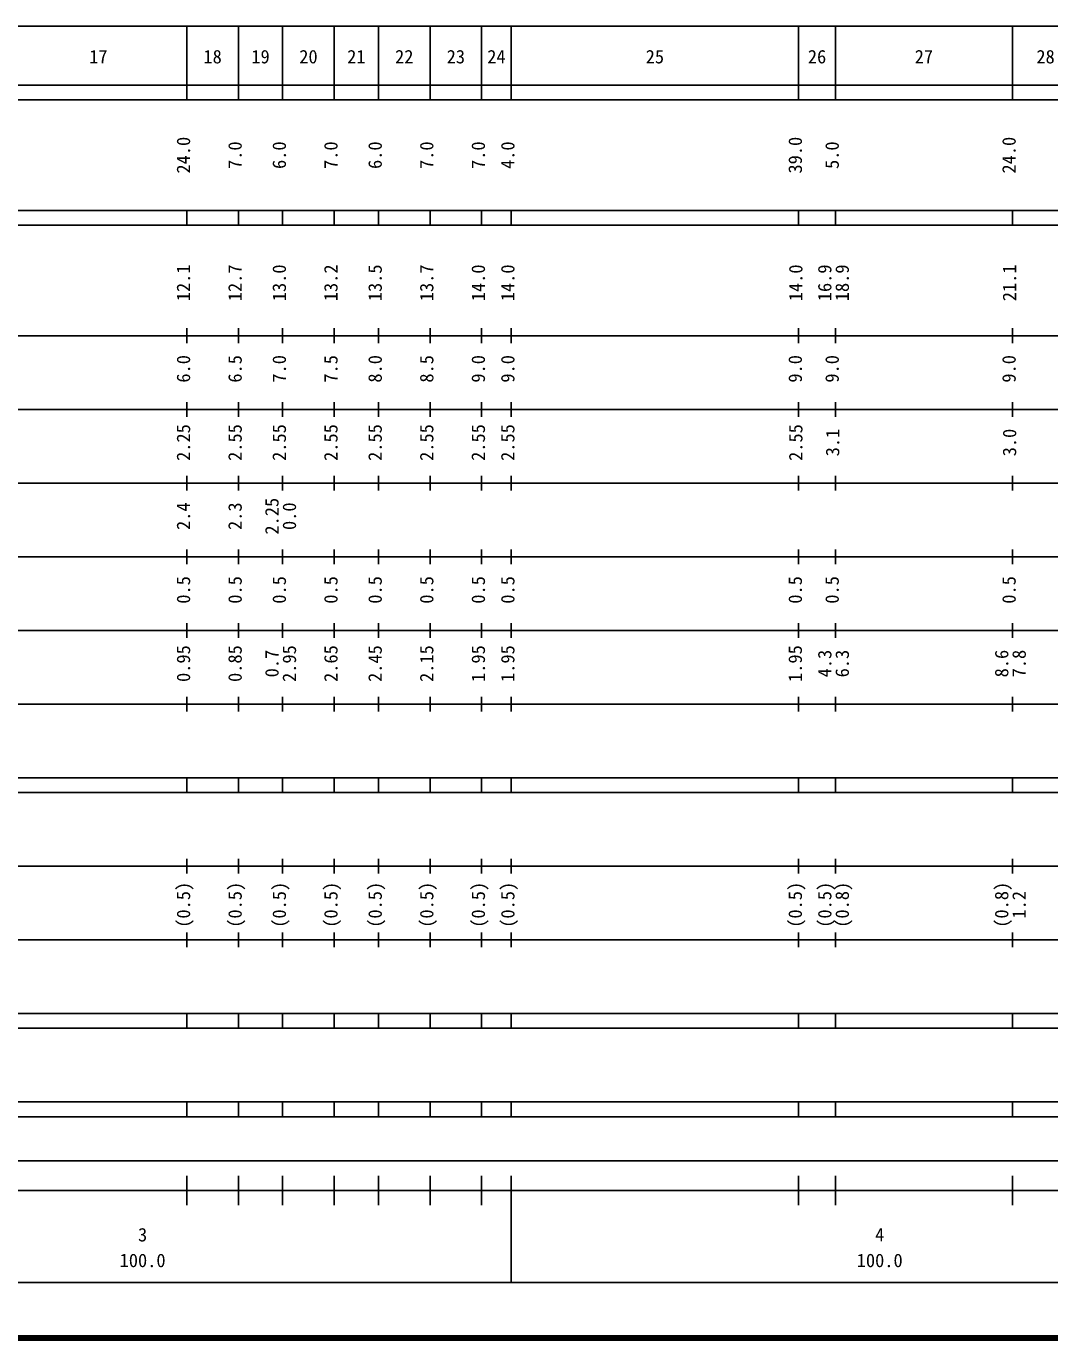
# Model space of a CAD drawing. Units: millimetres on the paper, enlarged 1000 times. Extents: x 40000 to 680000, y 20000 to 380000.
# Drawn here: x 302214 to 441072, y 20000 to 198000 of the extents above; entities that cross this region are included whole.
import ezdxf
from ezdxf.enums import TextEntityAlignment as Align

# ---------------------------------------------------------------- set-up
doc = ezdxf.new("R2010")
doc.units = ezdxf.units.MM
doc.header["$LTSCALE"] = 1000
doc.layers.add('M-TTL', color=2, linetype='Continuous', lineweight=140)
doc.layers.add('M-TTL-BAND', color=7, linetype='Continuous', lineweight=25)
doc.styles.add('ＭＳ ゴシック', font='')
doc.styles.get('ＭＳ ゴシック').set_extended_font_data('MS Gothic')

msp = doc.modelspace()

# ---------------------------------------------------------------- linework, layer by layer
at = {"layer": 'M-TTL'}
msp.add_line((40000, 20000), (680000, 20000), dxfattribs=at)
at = {"layer": 'M-TTL-BAND'}
for p, q in [((68000, 198000), (579000, 198000)), ((324000, 188000), (324000, 198000)), ((331000, 188000), (331000, 198000)), ((337000, 188000), (337000, 198000)), ((344000, 188000), (344000, 198000)), ((350000, 188000), (350000, 198000)), ((357000, 188000), (357000, 198000)), ((364000, 188000), (364000, 198000)), ((368000, 188000), (368000, 198000)), ((407000, 188000), (407000, 198000)), ((412000, 188000), (412000, 198000)), ((436000, 188000), (436000, 198000)), ((40000, 190000), (579000, 190000)), ((40000, 188000), (579000, 188000)), ((40000, 173000), (579000, 173000)), ((324000, 171000), (324000, 173000)), ((331000, 171000), (331000, 173000)), ((337000, 171000), (337000, 173000)), ((344000, 171000), (344000, 173000)), ((350000, 171000), (350000, 173000)), ((357000, 171000), (357000, 173000)), ((364000, 171000), (364000, 173000)), ((368000, 171000), (368000, 173000)), ((407000, 171000), (407000, 173000)), ((412000, 171000), (412000, 173000)), ((436000, 171000), (436000, 173000)), ((40000, 171000), (579000, 171000)), ((324000, 155000), (324000, 157000)), ((331000, 155000), (331000, 157000)), ((337000, 155000), (337000, 157000)), ((344000, 155000), (344000, 157000)), ((350000, 155000), (350000, 157000)), ((357000, 155000), (357000, 157000)), ((364000, 155000), (364000, 157000)), ((368000, 155000), (368000, 157000)), ((407000, 155000), (407000, 157000)), ((412000, 155000), (412000, 157000)), ((436000, 155000), (436000, 157000)), ((40000, 156000), (579000, 156000)), ((46000, 146000), (579000, 146000)), ((324000, 145000), (324000, 147000)), ((331000, 145000), (331000, 147000)), ((337000, 145000), (337000, 147000)), ((344000, 145000), (344000, 147000)), ((350000, 145000), (350000, 147000)), ((357000, 145000), (357000, 147000)), ((364000, 145000), (364000, 147000)), ((368000, 145000), (368000, 147000)), ((407000, 145000), (407000, 147000)), ((412000, 145000), (412000, 147000)), ((436000, 145000), (436000, 147000)), ((52000, 136000), (579000, 136000)), ((324000, 135000), (324000, 137000)), ((331000, 135000), (331000, 137000)), ((337000, 135000), (337000, 137000)), ((344000, 135000), (344000, 137000)), ((350000, 135000), (350000, 137000)), ((357000, 135000), (357000, 137000)), ((364000, 135000), (364000, 137000)), ((368000, 135000), (368000, 137000)), ((407000, 135000), (407000, 137000)), ((412000, 135000), (412000, 137000)), ((436000, 135000), (436000, 137000)), ((324000, 125000), (324000, 127000)), ((331000, 125000), (331000, 127000)), ((337000, 125000), (337000, 127000)), ((344000, 125000), (344000, 127000)), ((350000, 125000), (350000, 127000)), ((357000, 125000), (357000, 127000)), ((364000, 125000), (364000, 127000)), ((368000, 125000), (368000, 127000)), ((407000, 125000), (407000, 127000)), ((412000, 125000), (412000, 127000)), ((436000, 125000), (436000, 127000)), ((46000, 126000), (579000, 126000)), ((52000, 116000), (579000, 116000)), ((324000, 115000), (324000, 117000)), ((331000, 115000), (331000, 117000)), ((337000, 115000), (337000, 117000)), ((344000, 115000), (344000, 117000)), ((350000, 115000), (350000, 117000)), ((357000, 115000), (357000, 117000)), ((364000, 115000), (364000, 117000)), ((368000, 115000), (368000, 117000)), ((407000, 115000), (407000, 117000)), ((412000, 115000), (412000, 117000)), ((436000, 115000), (436000, 117000)), ((324000, 105000), (324000, 107000)), ((331000, 105000), (331000, 107000)), ((337000, 105000), (337000, 107000)), ((344000, 105000), (344000, 107000)), ((350000, 105000), (350000, 107000)), ((357000, 105000), (357000, 107000)), ((364000, 105000), (364000, 107000)), ((368000, 105000), (368000, 107000)), ((407000, 105000), (407000, 107000)), ((412000, 105000), (412000, 107000)), ((436000, 105000), (436000, 107000)), ((46000, 106000), (579000, 106000)), ((40000, 96000), (579000, 96000)), ((324000, 94000), (324000, 96000)), ((331000, 94000), (331000, 96000)), ((337000, 94000), (337000, 96000)), ((344000, 94000), (344000, 96000)), ((350000, 94000), (350000, 96000)), ((357000, 94000), (357000, 96000)), ((364000, 94000), (364000, 96000)), ((368000, 94000), (368000, 96000)), ((407000, 94000), (407000, 96000)), ((412000, 94000), (412000, 96000)), ((436000, 94000), (436000, 96000)), ((40000, 94000), (579000, 94000)), ((49000, 84000), (579000, 84000)), ((324000, 83000), (324000, 85000)), ((331000, 83000), (331000, 85000)), ((337000, 83000), (337000, 85000)), ((344000, 83000), (344000, 85000)), ((350000, 83000), (350000, 85000)), ((357000, 83000), (357000, 85000)), ((364000, 83000), (364000, 85000)), ((368000, 83000), (368000, 85000)), ((407000, 83000), (407000, 85000)), ((412000, 83000), (412000, 85000)), ((436000, 83000), (436000, 85000)), ((324000, 73000), (324000, 75000)), ((331000, 73000), (331000, 75000)), ((337000, 73000), (337000, 75000)), ((344000, 73000), (344000, 75000)), ((350000, 73000), (350000, 75000)), ((357000, 73000), (357000, 75000)), ((364000, 73000), (364000, 75000)), ((368000, 73000), (368000, 75000)), ((407000, 73000), (407000, 75000)), ((412000, 73000), (412000, 75000)), ((436000, 73000), (436000, 75000)), ((40000, 74000), (579000, 74000)), ((40000, 64000), (579000, 64000)), ((324000, 62000), (324000, 64000)), ((331000, 62000), (331000, 64000)), ((337000, 62000), (337000, 64000)), ((344000, 62000), (344000, 64000)), ((350000, 62000), (350000, 64000)), ((357000, 62000), (357000, 64000)), ((364000, 62000), (364000, 64000)), ((368000, 62000), (368000, 64000)), ((407000, 62000), (407000, 64000)), ((412000, 62000), (412000, 64000)), ((436000, 62000), (436000, 64000)), ((40000, 62000), (579000, 62000)), ((40000, 52000), (579000, 52000)), ((324000, 50000), (324000, 52000)), ((331000, 50000), (331000, 52000)), ((337000, 50000), (337000, 52000)), ((344000, 50000), (344000, 52000)), ((350000, 50000), (350000, 52000)), ((357000, 50000), (357000, 52000)), ((364000, 50000), (364000, 52000)), ((368000, 50000), (368000, 52000)), ((407000, 50000), (407000, 52000)), ((412000, 50000), (412000, 52000)), ((436000, 50000), (436000, 52000)), ((40000, 50000), (579000, 50000)), ((71000, 44000), (565000, 44000)), ((324000, 38000), (324000, 42000)), ((331000, 38000), (331000, 42000)), ((337000, 38000), (337000, 42000)), ((344000, 38000), (344000, 42000)), ((350000, 38000), (350000, 42000)), ((357000, 38000), (357000, 42000)), ((364000, 38000), (364000, 42000)), ((368000, 27500), (368000, 42000)), ((407000, 38000), (407000, 42000)), ((412000, 38000), (412000, 42000)), ((436000, 38000), (436000, 42000)), ((40000, 40000), (579000, 40000)), ((68000, 27500), (579000, 27500))]:
    msp.add_line(p, q, dxfattribs=at)

# ---------------------------------------------------------------- texts
at = {"layer": 'M-TTL-BAND', "style": 'ＭＳ ゴシック'}
for s, p in [('17', (312000, 192405)), ('18', (327500, 192405)), ('19', (334000, 192405)), ('20', (340500, 192405)), ('21', (347000, 192405)), ('22', (353500, 192405)), ('23', (360500, 192405)), ('24', (366000, 192405)), ('25', (387500, 192405)), ('26', (409500, 192405)), ('27', (424000, 192405)), ('28', (440500, 192405)), ('3', (318000, 32523)), ('4', (418000, 32523)), ('100.0', (318000, 29033)), ('100.0', (418000, 29033))]:
    msp.add_text(s, height=1833, dxfattribs=at).set_placement(p, align=Align.BOTTOM_CENTER)
for s, p in [('24.0', (325000, 180500)), ('7.0', (332000, 180500)), ('6.0', (338000, 180500)), ('7.0', (345000, 180500)), ('6.0', (351000, 180500)), ('7.0', (358000, 180500)), ('7.0', (365000, 180500)), ('4.0', (369000, 180500)), ('39.0', (408000, 180500)), ('5.0', (413000, 180500)), ('24.0', (437000, 180500)), ('12.1', (325000, 163174)), ('13.2', (345000, 163174)), ('21.1', (437069, 163174)), ('12.7', (332000, 163174)), ('13.0', (338000, 163174)), ('13.5', (351000, 163174)), ('13.7', (358000, 163174)), ('14.0', (365000, 163174)), ('14.0', (369000, 163174)), ('14.0', (408069, 163174)), ('16.9', (412000, 163174)), ('18.9', (414370, 163174)), ('6.0', (325000, 151500)), ('6.5', (332000, 151500)), ('7.0', (338000, 151500)), ('7.5', (345000, 151500)), ('8.0', (351000, 151500)), ('8.5', (358000, 151500)), ('9.0', (365000, 151500)), ('9.0', (369000, 151500)), ('9.0', (408000, 151500)), ('9.0', (413000, 151500)), ('9.0', (437000, 151500)), ('2.25', (325000, 141500)), ('2.55', (332000, 141500)), ('2.55', (338000, 141500)), ('2.55', (345000, 141500)), ('2.55', (351000, 141500)), ('2.55', (358000, 141500)), ('2.55', (365000, 141500)), ('2.55', (369000, 141500)), ('2.55', (408069, 141500)), ('3.1', (413069, 141500)), ('3.0', (437069, 141500)), ('2.25', (337000, 131500)), ('2.4', (325000, 131500)), ('2.3', (332000, 131500)), ('0.0', (339370, 131500)), ('0.5', (325000, 121500)), ('0.5', (332000, 121500)), ('0.5', (338000, 121500)), ('0.5', (345000, 121500)), ('0.5', (351000, 121500)), ('0.5', (358000, 121500)), ('0.5', (365000, 121500)), ('0.5', (369000, 121500)), ('0.5', (408000, 121500)), ('0.5', (413000, 121500)), ('0.5', (437000, 121500)), ('0.95', (325000, 111500)), ('0.85', (332000, 111500)), ('0.7', (337000, 111500)), ('2.95', (339370, 111500)), ('2.65', (345000, 111500)), ('2.45', (351000, 111500)), ('2.15', (358000, 111500)), ('1.95', (365000, 111500)), ('1.95', (369000, 111500)), ('1.95', (408000, 111500)), ('4.3', (412000, 111500)), ('6.3', (414370, 111500)), ('8.6', (436000, 111500)), ('7.8', (438370, 111500)), ('(0.5)', (325000, 78764)), ('(0.5)', (332000, 78764)), ('(0.5)', (338000, 78764)), ('(0.5)', (345000, 78764)), ('(0.5)', (351000, 78764)), ('(0.5)', (358000, 78764)), ('(0.5)', (365000, 78764)), ('(0.5)', (369000, 78764)), ('(0.5)', (408000, 78764)), ('(0.5)', (412000, 78764)), ('(0.8)', (414370, 78764)), ('(0.8)', (436000, 78764)), ('1.2', (438370, 78764))]:
    msp.add_text(s, height=1833, rotation=90, dxfattribs=at).set_placement(p, align=Align.BOTTOM_CENTER)

doc.saveas('drawing.dxf')
